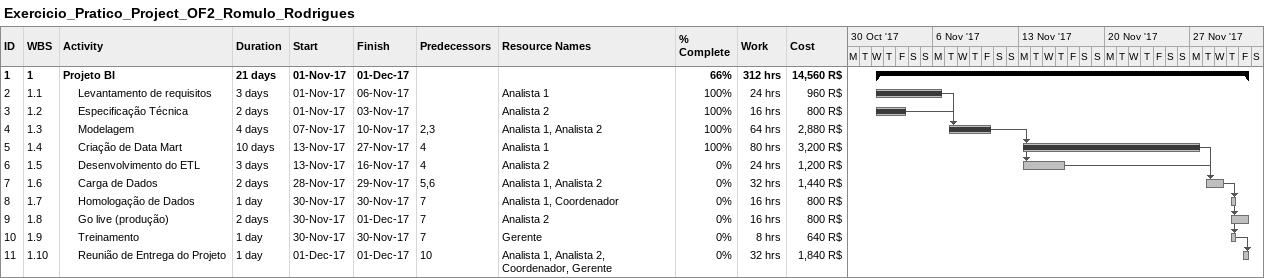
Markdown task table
Exercicio_Pratico_Project_OF2_Romulo_Rodrigues

| ID | WBS | Task | Duration | Start | Finish | Predecessors | Resources | % complete | Work (h) | Cost (R$) |
|---|---|---|---|---|---|---|---|---|---|---|
| 1 | 1 | **Projeto BI** | 21d | 2017-11-01 | 2017-12-01 |  |  | 66 | 312 | 14560 |
| 2 | 1.1 | Levantamento de requisitos | 3d | 2017-11-01 | 2017-11-06 |  | Analista 1 | 100 | 24 | 960 |
| 3 | 1.2 | Especificação Técnica | 2d | 2017-11-01 | 2017-11-03 |  | Analista 2 | 100 | 16 | 800 |
| 4 | 1.3 | Modelagem | 4d | 2017-11-07 | 2017-11-10 | 2, 3 | Analista 1, Analista 2 | 100 | 64 | 2880 |
| 5 | 1.4 | Criação de Data Mart | 10d | 2017-11-13 | 2017-11-27 | 4 | Analista 1 | 100 | 80 | 3200 |
| 6 | 1.5 | Desenvolvimento do ETL | 3d | 2017-11-13 | 2017-11-16 | 4 | Analista 2 | 0 | 24 | 1200 |
| 7 | 1.6 | Carga de Dados | 2d | 2017-11-28 | 2017-11-29 | 5, 6 | Analista 1, Analista 2 | 0 | 32 | 1440 |
| 8 | 1.7 | Homologação de Dados | 1d | 2017-11-30 | 2017-11-30 | 7 | Analista 1, Coordenador | 0 | 16 | 800 |
| 9 | 1.8 | Go live (produção) | 2d | 2017-11-30 | 2017-12-01 | 7 | Analista 2 | 0 | 16 | 800 |
| 10 | 1.9 | Treinamento | 1d | 2017-11-30 | 2017-11-30 | 7 | Gerente | 0 | 8 | 640 |
| 11 | 1.10 | Reunião de Entrega do Projeto | 1d | 2017-12-01 | 2017-12-01 | 10 | Analista 1, Analista 2, Coordenador, Gerente | 0 | 32 | 1840 |
